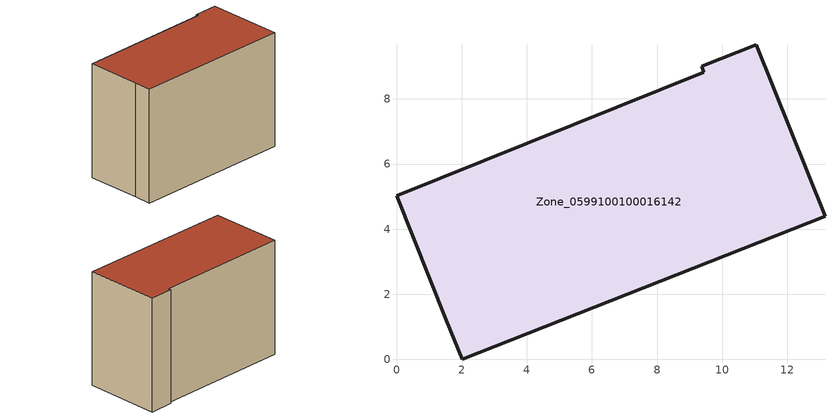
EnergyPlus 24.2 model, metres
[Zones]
Zone_0599100100016142
 floor ground (C_G): 13.16,4.4 2.02,0 1.53,1.2 0,5.03 9.44,8.82 9.37,9 11.04,9.67 z0
 wall outside (C_F): 2.02,0 13.16,4.4 11.04,9.67 9.37,9 9.44,8.82 0,5.03 1.53,1.2 2.02,0 z0:8.59
 roof outside (C_R): 0,5.03 1.53,1.2 2.02,0 13.16,4.4 11.04,9.67 9.37,9 9.44,8.82 z8.59
[BUILDING]
Pand.0599100100016142: North Axis=0; Terrain=City; Loads Convergence Tolerance Value=0.04; Temperature Convergence Tolerance Value=0.4; Solar Distribution=FullExterior; Maximum Number of Warmup Days=25; Minimum Number of Warmup Days=1
[Site:Location]
Rotterdam.The.Hague.AP_ZH_NLD Design_Conditions: Latitude=51.96; Longitude=4.45; Time Zone=1; Elevation=-4.5
[SITE:GROUNDTEMPERATURE:BUILDINGSURFACE]
18, 18, 18, 18, 18, 18, 18, 18, 18, 18, 18, 18
[MATERIAL] Thermal Absorptance=0.9; Solar Absorptance=0.7; Visible Absorptance=0.7
Name | Roughness | Thickness | Conductivity | Density | Specific Heat
G.TI.2015-2018 | MediumSmooth | 0.15 | 0.0428571 | 540 | 1210
F.TI.2015-2018 | Rough | 0.3 | 0.0666667 | 1920 | 840
R.TI.2015-2018 | MediumRough | 0.2 | 0.0333333 | 1500 | 1000
[CONSTRUCTION]
C_G: G.TI.2015-2018
C_F: F.TI.2015-2018
C_R: R.TI.2015-2018
[ZONE]
Zone_0599100100016142: Type=1; Multiplier=1; Ceiling Height=Autocalculate; Volume=Autocalculate; Floor Area=autocalculate; Part of Total Floor Area=Yes
[ZONEINFILTRATION:DESIGNFLOWRATE]
Infil_Zone_0599100100016142: Zone or ZoneList or Space or SpaceList=Zone_0599100100016142; Schedule=AlwaysOn; Design Flow Rate Calculation Method=Flow/Area; Flow Rate per Floor Area=0.0015; Constant Term Coefficient=1; Temperature Term Coefficient=0; Velocity Term Coefficient=0; Velocity Squared Term Coefficient=0
[HVACTEMPLATE:ZONE:IDEALLOADSAIRSYSTEM]
Zone_0599100100016142: Maximum Heating Supply Air Temperature=50; Minimum Cooling Supply Air Temperature=13; Maximum Heating Supply Air Humidity Ratio=0.0156; Minimum Cooling Supply Air Humidity Ratio=0.0077; Heating Limit=NoLimit; Cooling Limit=NoLimit; Dehumidification Control Type=ConstantSensibleHeatRatio; Cooling Sensible Heat Ratio=0.7; Dehumidification Setpoint=60; Humidification Control Type=None; Humidification Setpoint=30; Outdoor Air Method=None; Outdoor Air Flow Rate per Person=0.00944; Outdoor Air Flow Rate per Zone Floor Area=0; Outdoor Air Flow Rate per Zone=0; Demand Controlled Ventilation Type=None; Outdoor Air Economizer Type=NoEconomizer; Heat Recovery Type=None; Sensible Heat Recovery Effectiveness=0.7; Latent Heat Recovery Effectiveness=0.65
[ZONECONTROL:THERMOSTAT]
ThermostatControl_Zone_0599100100016142: Zone or ZoneList=Zone_0599100100016142; Control Type Schedule=DualSetpointControlType; Control 1=Thermostat_Zone_0599100100016142; Temperature Difference Between Cutout And Setpoint=0
[THERMOSTATSETPOINT:DUALSETPOINT]
Thermostat_Zone_0599100100016142: Heating Setpoint Temperature Schedule=HeatingSetpoint_Zone_0599100100016142; Cooling Setpoint Temperature Schedule=CoolingSetpoint_Zone_0599100100016142
[SCHEDULE:COMPACT]
HeatingSetpoint_Zone_0599100100016142: Through: 12/31, For: AllDays, Until: 24:00, 21
CoolingSetpoint_Zone_0599100100016142: Through: 12/31, For: AllDays, Until: 24:00, 24
DualSetpointControlType: Through: 12/31, For: AllDays, Until: 24:00, 4
AlwaysOn: Through: 12/31, For: AllDays, Until: 24:00, 1
